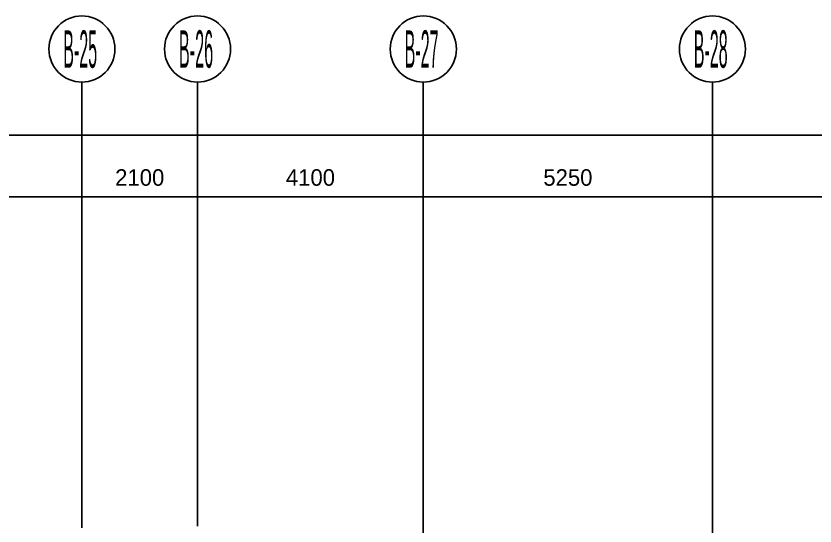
# Model space of a CAD drawing. Extents: x 387171 to 699106, y 11966 to 245688.
# Drawn here: x 639461 to 653971, y 234261 to 243519 of the extents above; entities that cross this region are included whole.
import ezdxf

# ---------------------------------------------------------------- set-up
doc = ezdxf.new("R2010")
doc.units = 0
doc.header["$LTSCALE"] = 100
doc.header["$MEASUREMENT"] = 0
doc.layers.add('DOTE', color=253, linetype='Continuous')
doc.layers.add('L-AXIS', color=3, linetype='Continuous')
doc.styles.add('hztxt', font='hztxt')
doc.dimstyles.get("Standard").update_dxf_attribs({"dimtxt": 300, "dimasz": 100, "dimexe": 100, "dimexo": 250, "dimgap": 100, "dimtad": 0, "dimtoh": 1, "dimdec": 0, "dimdsep": 46, "dimcen": 0.09, "dimclrt": 7, "dimadec": 0, "dimazin": 0, "dimtfac": 1, "dimtdec": 4, "dimtofl": 0, "dimtmove": 0, "dimatfit": 3, "dimfxl": 1, "dimtolj": 1, "dimtzin": 0, "dimarcsym": 0})

# ---------------------------------------------------------------- blocks, each defined once
blk = doc.blocks.new('*D397')
at = {"layer": 'L-AXIS', "color": 0, "linetype": 'ByBlock', "lineweight": -2}
for p, q in [((494858, 239398), (494858, 241456)), ((656958, 239398), (656958, 241456)), ((494858, 241356), (656958, 241356))]:
    blk.add_line(p, q, dxfattribs=at)
for points in [[(494858, 241356), (494958, 241372), (494958, 241339)], [(656958, 241356), (656858, 241339), (656858, 241372)]]:
    blk.add_solid(points, dxfattribs=at)
at = {"layer": 'L-AXIS', "color": 7, "linetype": 'Continuous', "lineweight": -2, "insert": (548151, 241706), "char_height": 300, "width": 1106.67, "attachment_point": 5, "style": 'hztxt'}
blk.add_mtext('162100', dxfattribs=at)
blk = doc.blocks.new('*D1635')
at = {"layer": 'L-AXIS', "color": 0, "linetype": 'ByBlock', "lineweight": -2}
for p, q in [((646858, 239163), (646858, 240335)), ((652108, 239163), (652108, 240335)), ((646858, 240235), (652108, 240235))]:
    blk.add_line(p, q, dxfattribs=at)
for points in [[(646858, 240235), (646958, 240251), (646958, 240218)], [(652108, 240235), (652008, 240218), (652008, 240251)]]:
    blk.add_solid(points, dxfattribs=at)
at = {"layer": 'L-AXIS', "color": 7, "linetype": 'Continuous', "lineweight": -2, "insert": (649483, 240585), "char_height": 300, "width": 780, "attachment_point": 5, "style": 'hztxt'}
blk.add_mtext('5250', dxfattribs=at)
blk = doc.blocks.new('*D1208')
at = {"layer": 'L-AXIS', "color": 0, "linetype": 'ByBlock', "lineweight": -2}
for p, q in [((640658, 239163), (640658, 240335)), ((642758, 239163), (642758, 240335)), ((640658, 240235), (642758, 240235))]:
    blk.add_line(p, q, dxfattribs=at)
for points in [[(640658, 240235), (640758, 240251), (640758, 240218)], [(642758, 240235), (642658, 240218), (642658, 240251)]]:
    blk.add_solid(points, dxfattribs=at)
at = {"layer": 'L-AXIS', "color": 7, "linetype": 'Continuous', "lineweight": -2, "insert": (641708, 240585), "char_height": 300, "width": 775, "attachment_point": 5, "style": 'hztxt'}
blk.add_mtext('2100', dxfattribs=at)
blk = doc.blocks.new('*D778')
at = {"layer": 'L-AXIS', "color": 0, "linetype": 'ByBlock', "lineweight": -2}
for p, q in [((634758, 239163), (634758, 240335)), ((640658, 239163), (640658, 240335)), ((634758, 240235), (640658, 240235))]:
    blk.add_line(p, q, dxfattribs=at)
for points in [[(634758, 240235), (634858, 240251), (634858, 240218)], [(640658, 240235), (640558, 240218), (640558, 240251)]]:
    blk.add_solid(points, dxfattribs=at)
at = {"layer": 'L-AXIS', "color": 7, "linetype": 'Continuous', "lineweight": -2, "insert": (637708, 240585), "char_height": 300, "width": 775, "attachment_point": 5, "style": 'hztxt'}
blk.add_mtext('5900', dxfattribs=at)
blk = doc.blocks.new('_AXISO')
blk.add_circle((0, 0), 0.5)
blk = doc.blocks.new('*D721')
at = {"layer": 'L-AXIS', "color": 0, "linetype": 'ByBlock', "lineweight": -2}
for p, q in [((642758, 239163), (642758, 240335)), ((646858, 239163), (646858, 240335)), ((642758, 240235), (646858, 240235))]:
    blk.add_line(p, q, dxfattribs=at)
for points in [[(642758, 240235), (642858, 240251), (642858, 240218)], [(646858, 240235), (646758, 240218), (646758, 240251)]]:
    blk.add_solid(points, dxfattribs=at)
at = {"layer": 'L-AXIS', "color": 7, "linetype": 'Continuous', "lineweight": -2, "insert": (644808, 240585), "char_height": 300, "width": 785, "attachment_point": 5, "style": 'hztxt'}
blk.add_mtext('4100', dxfattribs=at)
blk = doc.blocks.new('*D315')
at = {"layer": 'L-AXIS', "color": 0, "linetype": 'ByBlock', "lineweight": -2}
for p, q in [((652108, 239163), (652108, 240335)), ((656958, 239163), (656958, 240335)), ((652108, 240235), (656958, 240235))]:
    blk.add_line(p, q, dxfattribs=at)
for points in [[(652108, 240235), (652208, 240251), (652208, 240218)], [(656958, 240235), (656858, 240218), (656858, 240251)]]:
    blk.add_solid(points, dxfattribs=at)
at = {"layer": 'L-AXIS', "color": 7, "linetype": 'Continuous', "lineweight": -2, "insert": (654533, 240585), "char_height": 300, "width": 790, "attachment_point": 5, "style": 'hztxt'}
blk.add_mtext('4850', dxfattribs=at)

msp = doc.modelspace()

# ---------------------------------------------------------------- linework, layer by layer
at = {"layer": 'DOTE'}
for p, q in [((640658.1, 238913.1), (640658.1, 234226.6)), ((642758.1, 238913.1), (642758.1, 234260.7)), ((646858.1, 238913.1), (646858.1, 234078)), ((652108.1, 238913.1), (652108.1, 196087.9))]:
    msp.add_line(p, q, dxfattribs=at)
at = {"layer": 'L-AXIS'}
for p, q in [((640658.1, 242318.6), (640658.1, 238913.1)), ((640658.1, 242318.6), (640658.1, 238913.1)), ((640658.1, 242318.6), (640658.1, 238913.1)), ((642758.1, 242318.6), (642758.1, 238913.1)), ((642758.1, 242318.6), (642758.1, 238913.1)), ((642758.1, 242318.6), (642758.1, 238913.1)), ((646858.1, 242318.6), (646858.1, 238913.1)), ((646858.1, 242318.6), (646858.1, 238913.1)), ((646858.1, 242318.6), (646858.1, 238913.1)), ((652108.1, 242318.6), (652108.1, 238913.1)), ((652108.1, 242318.6), (652108.1, 238913.1)), ((652108.1, 242318.6), (652108.1, 238913.1))]:
    msp.add_line(p, q, dxfattribs=at)

# ---------------------------------------------------------------- block references
ref = msp.add_blockref('_AXISO', (640658.1, 242918.6), dxfattribs=dict(at, xscale=1199.999999999997, yscale=1200, rotation=359.9996457873818))
ref.add_attrib('A', 'B-25', (640318.7, 242579.2), dxfattribs={"height": 678.82, "style": 'hztxt', "width": 0.320988})
ref = msp.add_blockref('_AXISO', (642758.1, 242918.6), dxfattribs=dict(at, xscale=1199.999999999997, yscale=1200, rotation=359.9996457873818))
ref.add_attrib('A', 'B-26', (642418.7, 242579.2), dxfattribs={"height": 678.82, "style": 'hztxt', "width": 0.325})
ref = msp.add_blockref('_AXISO', (646858.1, 242918.6), dxfattribs=dict(at, xscale=1199.999999999997, yscale=1200, rotation=359.9996457873818))
ref.add_attrib('A', 'B-27', (646518.7, 242579.2), dxfattribs={"height": 678.82, "style": 'hztxt', "width": 0.320988})
ref = msp.add_blockref('_AXISO', (652108.1, 242918.6), dxfattribs=dict(at, xscale=1199.999999999997, yscale=1200, rotation=359.9996457873818))
ref.add_attrib('A', 'B-28', (651768.7, 242579.2), dxfattribs={"height": 678.82, "style": 'hztxt', "width": 0.320988})

# ---------------------------------------------------------------- dimensions: what is measured, and where the dimension line sits
for base, p1, p2, picture, middle in [((656958.1, 241355.5), (494858.1, 239148.3), (656958.1, 239148.3), '*D397', (548150.6, 241705.5)), ((640658.1, 240234.6), (634758.1, 238913.1), (640658.1, 238913.1), '*D778', (637708.1, 240584.6)), ((642758.1, 240234.6), (640658.1, 238913.1), (642758.1, 238913.1), '*D1208', (641708.1, 240584.6)), ((646858.1, 240234.6), (642758.1, 238913.1), (646858.1, 238913.1), '*D721', (644808.1, 240584.6)), ((652108.1, 240234.6), (646858.1, 238913.1), (652108.1, 238913.1), '*D1635', (649483.1, 240584.6)), ((656958.1, 240234.6), (652108.1, 238913.1), (656958.1, 238913.1), '*D315', (654533.1, 240584.6))]:
    dim = msp.add_linear_dim(base=base, p1=p1, p2=p2, dimstyle='Standard', dxfattribs=at)
    dim.commit()
    dim.dimension.update_dxf_attribs({"geometry": picture, "text_midpoint": middle})

doc.saveas('drawing.dxf')
